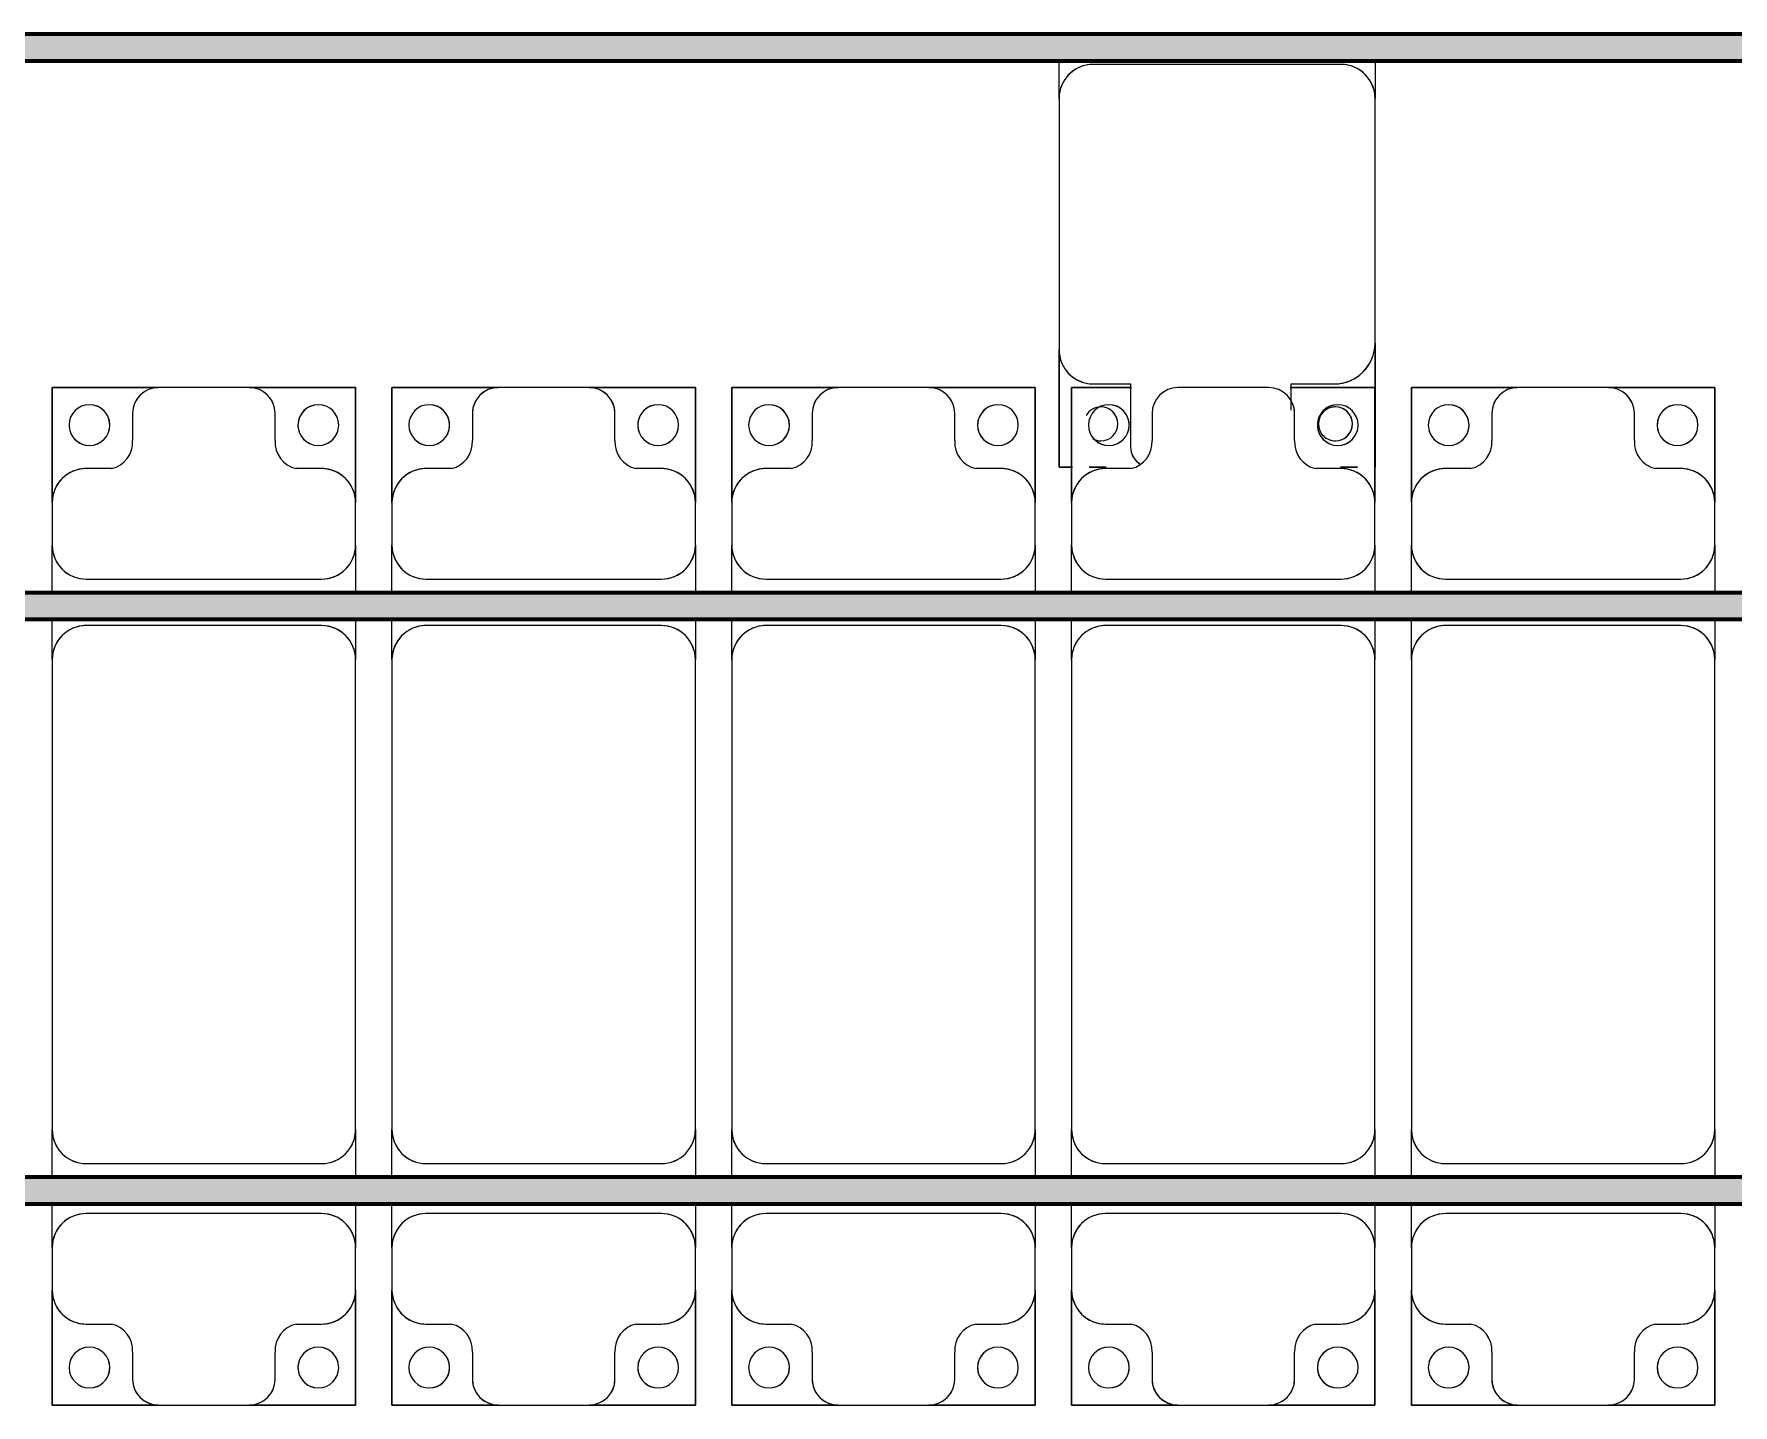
# Model space of a CAD drawing. Header units: millimetres. Extents: x -291190 to 146725, y 19759 to 185158.
# Drawn here: x -256920 to -254420, y 64836 to 66853 of the extents above; entities that cross this region are included whole.
import ezdxf

# ---------------------------------------------------------------- set-up
doc = ezdxf.new("R2010")
doc.units = ezdxf.units.MM
doc.layers.add('A-GENM', color=13, linetype='Continuous', lineweight=9)
doc.layers.add('S-BEAM', color=12, linetype='Continuous', lineweight=9)

# ---------------------------------------------------------------- blocks, each defined once
blk = doc.blocks.new('Dầm C52 - Dầm C52-73879-KHUNG KẾT CẤU BÈ PIN 4')
at = {"layer": 'S-BEAM', "lineweight": 140}
blk.add_hatch(color=1, dxfattribs=at).paths.add_polyline_path([(-101365.1, 20), (-101557, 20), (-101557, -20), (101557, -20), (101557, 20), (-100456.6, 20)])
at = {"layer": 'S-BEAM', "color": 1, "lineweight": 140}
for p, q in [((-101557, 20), (101557, 20)), ((101557, -20), (-101557, -20))]:
    blk.add_line(p, q, dxfattribs=at)
blk = doc.blocks.new('Dai phaodi lai - DẢI PHAO DI LẠI-72756-KHUNG KẾT CẤU BÈ PIN 4')
at = {"layer": 'A-GENM', "color": 7}
for p, q in [((173276.8, 748.4), (173433.1, 748.4)), ((173276.8, 579.3), (173276.8, 748.4)), ((173276.8, 748.4), (173276.8, 579.3)), ((173433.1, 748.4), (173276.8, 748.4)), ((173566.9, 748.4), (173433.1, 748.4)), ((173566.9, 748.4), (173723.2, 748.4)), ((173723.2, 748.4), (173566.9, 748.4)), ((173723.2, 748.4), (173723.2, 579.3)), ((173723.2, 579.3), (173723.2, 748.4)), ((173776.8, 748.4), (173933.1, 748.4)), ((173776.8, 579.3), (173776.8, 748.4)), ((173776.8, 748.4), (173776.8, 579.3)), ((173933.1, 748.4), (173776.8, 748.4)), ((174066.9, 748.4), (173933.1, 748.4)), ((174066.9, 748.4), (174223.2, 748.4)), ((174223.2, 748.4), (174066.9, 748.4)), ((174223.2, 748.4), (174223.2, 579.3)), ((174223.2, 579.3), (174223.2, 748.4)), ((174276.8, 748.4), (174433.1, 748.4)), ((174276.8, 579.3), (174276.8, 748.4)), ((174276.8, 748.4), (174276.8, 579.3)), ((174433.1, 748.4), (174276.8, 748.4)), ((174566.9, 748.4), (174433.1, 748.4)), ((174566.9, 748.4), (174723.2, 748.4)), ((174723.2, 748.4), (174566.9, 748.4)), ((174723.2, 748.4), (174723.2, 579.3)), ((174723.2, 579.3), (174723.2, 748.4)), ((174776.8, 748.4), (174933.1, 748.4)), ((174776.8, 579.3), (174776.8, 748.4)), ((174776.8, 748.4), (174776.8, 579.3)), ((174933.1, 748.4), (174776.8, 748.4)), ((175066.9, 748.4), (174933.1, 748.4)), ((175066.9, 748.4), (175223.2, 748.4)), ((175223.2, 748.4), (175066.9, 748.4)), ((175223.2, 748.4), (175223.2, 579.3)), ((175223.2, 579.3), (175223.2, 748.4)), ((175276.8, 748.4), (175433.1, 748.4)), ((175276.8, 579.3), (175276.8, 748.4)), ((175276.8, 748.4), (175276.8, 579.3)), ((175433.1, 748.4), (175276.8, 748.4)), ((175566.9, 748.4), (175433.1, 748.4)), ((175566.9, 748.4), (175723.2, 748.4)), ((175723.2, 748.4), (175566.9, 748.4)), ((175723.2, 748.4), (175723.2, 579.3)), ((175723.2, 579.3), (175723.2, 748.4)), ((173395.1, 710.4), (173395.1, 670.7)), ((173604.9, 670.7), (173604.9, 710.4)), ((173895.1, 710.4), (173895.1, 670.7)), ((174104.9, 670.7), (174104.9, 710.4)), ((174395.1, 710.4), (174395.1, 670.7)), ((174604.9, 670.7), (174604.9, 710.4)), ((174895.1, 710.4), (174895.1, 670.7)), ((175104.9, 670.7), (175104.9, 710.4)), ((175395.1, 710.4), (175395.1, 670.7)), ((175604.9, 670.7), (175604.9, 710.4)), ((173364.3, 629.3), (173326.8, 629.3)), ((173673.2, 629.3), (173635.7, 629.3)), ((173864.3, 629.3), (173826.8, 629.3)), ((174173.2, 629.3), (174135.7, 629.3)), ((174364.3, 629.3), (174326.8, 629.3)), ((174673.2, 629.3), (174635.7, 629.3)), ((174864.3, 629.3), (174826.8, 629.3)), ((175173.2, 629.3), (175135.7, 629.3)), ((175364.3, 629.3), (175326.8, 629.3)), ((175673.2, 629.3), (175635.7, 629.3)), ((173276.8, 579.3), (173276.8, 516.7)), ((173723.2, 516.7), (173723.2, 579.3)), ((173776.8, 579.3), (173776.8, 516.7)), ((174223.2, 516.7), (174223.2, 579.3)), ((174276.8, 579.3), (174276.8, 516.7)), ((174723.2, 516.7), (174723.2, 579.3)), ((174776.8, 579.3), (174776.8, 516.7)), ((175223.2, 516.7), (175223.2, 579.3)), ((175276.8, 579.3), (175276.8, 516.7)), ((175723.2, 516.7), (175723.2, 579.3)), ((173276.8, 452.9), (173276.8, 516.7)), ((173276.8, 452.9), (173276.8, 516.7)), ((173723.2, 516.7), (173723.2, 452.9)), ((173723.2, 516.7), (173723.2, 452.9)), ((173776.8, 452.9), (173776.8, 516.7)), ((173776.8, 452.9), (173776.8, 516.7)), ((174223.2, 516.7), (174223.2, 452.9)), ((174223.2, 516.7), (174223.2, 452.9)), ((174276.8, 452.9), (174276.8, 516.7)), ((174276.8, 452.9), (174276.8, 516.7)), ((174723.2, 516.7), (174723.2, 452.9)), ((174723.2, 516.7), (174723.2, 452.9)), ((174776.8, 452.9), (174776.8, 516.7)), ((174776.8, 452.9), (174776.8, 516.7)), ((175223.2, 516.7), (175223.2, 452.9)), ((175223.2, 516.7), (175223.2, 452.9)), ((175276.8, 452.9), (175276.8, 516.7)), ((175276.8, 452.9), (175276.8, 516.7)), ((175723.2, 516.7), (175723.2, 452.9)), ((175723.2, 516.7), (175723.2, 452.9)), ((173326.8, 466.7), (173673.2, 466.7)), ((173826.8, 466.7), (174173.2, 466.7)), ((174326.8, 466.7), (174673.2, 466.7)), ((174826.8, 466.7), (175173.2, 466.7)), ((175326.8, 466.7), (175673.2, 466.7)), ((173276.8, 343.3), (173276.8, 412.9)), ((173276.8, 343.3), (173276.8, 412.9)), ((173723.2, 412.9), (173723.2, 343.3)), ((173723.2, 412.9), (173723.2, 343.3)), ((173776.8, 343.3), (173776.8, 412.9)), ((173776.8, 343.3), (173776.8, 412.9)), ((174223.2, 412.9), (174223.2, 343.3)), ((174223.2, 412.9), (174223.2, 343.3)), ((174276.8, 343.3), (174276.8, 412.9)), ((174276.8, 343.3), (174276.8, 412.9)), ((174723.2, 412.9), (174723.2, 343.3)), ((174723.2, 412.9), (174723.2, 343.3)), ((174776.8, 343.3), (174776.8, 412.9)), ((174776.8, 343.3), (174776.8, 412.9)), ((175223.2, 412.9), (175223.2, 343.3)), ((175223.2, 412.9), (175223.2, 343.3)), ((175276.8, 343.3), (175276.8, 412.9)), ((175276.8, 343.3), (175276.8, 412.9)), ((175723.2, 412.9), (175723.2, 343.3)), ((175723.2, 412.9), (175723.2, 343.3)), ((173673.2, 393.3), (173326.8, 393.3)), ((174173.2, 393.3), (173826.8, 393.3)), ((174673.2, 393.3), (174326.8, 393.3)), ((175173.2, 393.3), (174826.8, 393.3)), ((175673.2, 393.3), (175326.8, 393.3)), ((173276.8, 343.3), (173276.8, -348.3)), ((173723.2, -348.3), (173723.2, 343.3)), ((173776.8, 343.3), (173776.8, -348.3)), ((174223.2, -348.3), (174223.2, 343.3)), ((174276.8, 343.3), (174276.8, -348.3)), ((174723.2, -348.3), (174723.2, 343.3)), ((174776.8, 343.3), (174776.8, -348.3)), ((175223.2, -348.3), (175223.2, 343.3)), ((175276.8, 343.3), (175276.8, -348.3)), ((175723.2, -348.3), (175723.2, 343.3)), ((173276.8, -407.1), (173276.8, -348.3)), ((173276.8, -407.1), (173276.8, -348.3)), ((173723.2, -348.3), (173723.2, -407.1)), ((173723.2, -348.3), (173723.2, -407.1)), ((173776.8, -407.1), (173776.8, -348.3)), ((173776.8, -407.1), (173776.8, -348.3)), ((174223.2, -348.3), (174223.2, -407.1)), ((174223.2, -348.3), (174223.2, -407.1)), ((174276.8, -407.1), (174276.8, -348.3)), ((174276.8, -407.1), (174276.8, -348.3)), ((174723.2, -348.3), (174723.2, -407.1)), ((174723.2, -348.3), (174723.2, -407.1)), ((174776.8, -407.1), (174776.8, -348.3)), ((174776.8, -407.1), (174776.8, -348.3)), ((175223.2, -348.3), (175223.2, -407.1)), ((175223.2, -348.3), (175223.2, -407.1)), ((175276.8, -407.1), (175276.8, -348.3)), ((175276.8, -407.1), (175276.8, -348.3)), ((175723.2, -348.3), (175723.2, -407.1)), ((175723.2, -348.3), (175723.2, -407.1)), ((173326.8, -398.3), (173673.2, -398.3)), ((173826.8, -398.3), (174173.2, -398.3)), ((174326.8, -398.3), (174673.2, -398.3)), ((174826.8, -398.3), (175173.2, -398.3)), ((175326.8, -398.3), (175673.2, -398.3)), ((173276.8, -516.7), (173276.8, -447.1)), ((173276.8, -516.7), (173276.8, -447.1)), ((173723.2, -447.1), (173723.2, -516.7)), ((173723.2, -447.1), (173723.2, -516.7)), ((173776.8, -516.7), (173776.8, -447.1)), ((173776.8, -516.7), (173776.8, -447.1)), ((174223.2, -447.1), (174223.2, -516.7)), ((174223.2, -447.1), (174223.2, -516.7)), ((174276.8, -516.7), (174276.8, -447.1)), ((174276.8, -516.7), (174276.8, -447.1)), ((174723.2, -447.1), (174723.2, -516.7)), ((174723.2, -447.1), (174723.2, -516.7)), ((174776.8, -516.7), (174776.8, -447.1)), ((174776.8, -516.7), (174776.8, -447.1)), ((175223.2, -447.1), (175223.2, -516.7)), ((175223.2, -447.1), (175223.2, -516.7)), ((175276.8, -516.7), (175276.8, -447.1)), ((175276.8, -516.7), (175276.8, -447.1)), ((175723.2, -447.1), (175723.2, -516.7)), ((175723.2, -447.1), (175723.2, -516.7)), ((173673.2, -466.7), (173326.8, -466.7)), ((174173.2, -466.7), (173826.8, -466.7)), ((174673.2, -466.7), (174326.8, -466.7)), ((175173.2, -466.7), (174826.8, -466.7)), ((175673.2, -466.7), (175326.8, -466.7)), ((173276.8, -516.7), (173276.8, -579.3)), ((173723.2, -579.3), (173723.2, -516.7)), ((173776.8, -516.7), (173776.8, -579.3)), ((174223.2, -579.3), (174223.2, -516.7)), ((174276.8, -516.7), (174276.8, -579.3)), ((174723.2, -579.3), (174723.2, -516.7)), ((174776.8, -516.7), (174776.8, -579.3)), ((175223.2, -579.3), (175223.2, -516.7)), ((175276.8, -516.7), (175276.8, -579.3)), ((175723.2, -579.3), (175723.2, -516.7)), ((173276.8, -748.4), (173276.8, -579.3)), ((173276.8, -579.3), (173276.8, -748.4)), ((173723.2, -579.3), (173723.2, -748.4)), ((173723.2, -748.4), (173723.2, -579.3)), ((173776.8, -748.4), (173776.8, -579.3)), ((173776.8, -579.3), (173776.8, -748.4)), ((174223.2, -579.3), (174223.2, -748.4)), ((174223.2, -748.4), (174223.2, -579.3)), ((174276.8, -748.4), (174276.8, -579.3)), ((174276.8, -579.3), (174276.8, -748.4)), ((174723.2, -579.3), (174723.2, -748.4)), ((174723.2, -748.4), (174723.2, -579.3)), ((174776.8, -748.4), (174776.8, -579.3)), ((174776.8, -579.3), (174776.8, -748.4)), ((175223.2, -579.3), (175223.2, -748.4)), ((175223.2, -748.4), (175223.2, -579.3)), ((175276.8, -748.4), (175276.8, -579.3)), ((175276.8, -579.3), (175276.8, -748.4)), ((175723.2, -579.3), (175723.2, -748.4)), ((175723.2, -748.4), (175723.2, -579.3)), ((173326.8, -629.3), (173364.3, -629.3)), ((173635.7, -629.3), (173673.2, -629.3)), ((173826.8, -629.3), (173864.3, -629.3)), ((174135.7, -629.3), (174173.2, -629.3)), ((174326.8, -629.3), (174364.3, -629.3)), ((174635.7, -629.3), (174673.2, -629.3)), ((174826.8, -629.3), (174864.3, -629.3)), ((175135.7, -629.3), (175173.2, -629.3)), ((175326.8, -629.3), (175364.3, -629.3)), ((175635.7, -629.3), (175673.2, -629.3)), ((173395.1, -670.7), (173395.1, -710.4)), ((173604.9, -710.4), (173604.9, -670.7)), ((173895.1, -670.7), (173895.1, -710.4)), ((174104.9, -710.4), (174104.9, -670.7)), ((174395.1, -670.7), (174395.1, -710.4)), ((174604.9, -710.4), (174604.9, -670.7)), ((174895.1, -670.7), (174895.1, -710.4)), ((175104.9, -710.4), (175104.9, -670.7)), ((175395.1, -670.7), (175395.1, -710.4)), ((175604.9, -710.4), (175604.9, -670.7)), ((173433.1, -748.4), (173276.8, -748.4)), ((173276.8, -748.4), (173433.1, -748.4)), ((173433.1, -748.4), (173566.9, -748.4)), ((173723.2, -748.4), (173566.9, -748.4)), ((173566.9, -748.4), (173723.2, -748.4)), ((173901.5, -748.4), (173776.8, -748.4)), ((173776.8, -748.4), (173901.5, -748.4)), ((173933.1, -748.4), (174066.9, -748.4)), ((174223.2, -748.4), (174135.2, -748.4)), ((174135.2, -748.4), (174223.2, -748.4)), ((174433.1, -748.4), (174276.8, -748.4)), ((174276.8, -748.4), (174433.1, -748.4)), ((174433.1, -748.4), (174566.9, -748.4)), ((174723.2, -748.4), (174566.9, -748.4)), ((174566.9, -748.4), (174723.2, -748.4)), ((174933.1, -748.4), (174776.8, -748.4)), ((174776.8, -748.4), (174933.1, -748.4)), ((174933.1, -748.4), (175066.9, -748.4)), ((175223.2, -748.4), (175066.9, -748.4)), ((175066.9, -748.4), (175223.2, -748.4)), ((175433.1, -748.4), (175276.8, -748.4)), ((175276.8, -748.4), (175433.1, -748.4)), ((175433.1, -748.4), (175566.9, -748.4)), ((175723.2, -748.4), (175566.9, -748.4)), ((175566.9, -748.4), (175723.2, -748.4))]:
    blk.add_line(p, q, dxfattribs=at)
for centre, radius, start, end in [((173433.1, 710.4), 38, 90, 180), ((173433.1, 710.4), 38, 90, 180), ((173433.1, 710.4), 38, 120, 180), ((173433.1, 710.4), 38, 120, 180), ((173433.1, 710.4), 38, 90, 105), ((173433.1, 710.4), 38, 90, 105), ((173566.9, 710.4), 38, 360, 90), ((173566.9, 710.4), 38, 75, 90), ((173566.9, 710.4), 38, 0, 90), ((173566.9, 710.4), 38, 75, 90), ((173566.9, 710.4), 38, 0, 60), ((173566.9, 710.4), 38, 0, 60), ((173933.1, 710.4), 38, 90, 180), ((173933.1, 710.4), 38, 90, 180), ((173933.1, 710.4), 38, 120, 180), ((173933.1, 710.4), 38, 120, 180), ((173933.1, 710.4), 38, 90, 105), ((173933.1, 710.4), 38, 90, 105), ((174066.9, 710.4), 38, 360, 90), ((174066.9, 710.4), 38, 75, 90), ((174066.9, 710.4), 38, 0, 90), ((174066.9, 710.4), 38, 75, 90), ((174066.9, 710.4), 38, 0, 60), ((174066.9, 710.4), 38, 0, 60), ((174433.1, 710.4), 38, 90, 180), ((174433.1, 710.4), 38, 90, 180), ((174433.1, 710.4), 38, 120, 180), ((174433.1, 710.4), 38, 120, 180), ((174433.1, 710.4), 38, 90, 105), ((174433.1, 710.4), 38, 90, 105), ((174566.9, 710.4), 38, 360, 90), ((174566.9, 710.4), 38, 75, 90), ((174566.9, 710.4), 38, 0, 90), ((174566.9, 710.4), 38, 75, 90), ((174566.9, 710.4), 38, 0, 60), ((174566.9, 710.4), 38, 0, 60), ((174933.1, 710.4), 38, 90, 180), ((174933.1, 710.4), 38, 90, 180), ((174933.1, 710.4), 38, 120, 180), ((174933.1, 710.4), 38, 120, 180), ((174933.1, 710.4), 38, 90, 105), ((174933.1, 710.4), 38, 90, 105), ((175066.9, 710.4), 38, 360, 90), ((175066.9, 710.4), 38, 75, 90), ((175066.9, 710.4), 38, 0, 90), ((175066.9, 710.4), 38, 75, 90), ((175066.9, 710.4), 38, 0, 60), ((175066.9, 710.4), 38, 0, 60), ((175433.1, 710.4), 38, 90, 180), ((175433.1, 710.4), 38, 90, 180), ((175433.1, 710.4), 38, 120, 180), ((175433.1, 710.4), 38, 120, 180), ((175433.1, 710.4), 38, 90, 105), ((175433.1, 710.4), 38, 90, 105), ((175566.9, 710.4), 38, 360, 90), ((175566.9, 710.4), 38, 75, 90), ((175566.9, 710.4), 38, 0, 90), ((175566.9, 710.4), 38, 75, 90), ((175566.9, 710.4), 38, 0, 60), ((175566.9, 710.4), 38, 0, 60), ((173331.6, 693.3), 30, 90, 270), ((173331.6, 693.3), 30, 90, 180), ((173331.6, 693.3), 30, 270, 90), ((173331.6, 693.3), 30, 285, 90), ((173668.4, 693.3), 30, 90, 270), ((173668.4, 693.3), 30, 90, 255), ((173668.4, 693.3), 30, 270, 90), ((173668.4, 693.3), 30, 0, 90), ((173831.6, 693.3), 30, 90, 270), ((173831.6, 693.3), 30, 90, 180), ((173831.6, 693.3), 30, 270, 90), ((173831.6, 693.3), 30, 285, 90), ((174168.4, 693.3), 30, 90, 270), ((174168.4, 693.3), 30, 90, 255), ((174168.4, 693.3), 30, 270, 90), ((174168.4, 693.3), 30, 0, 90), ((174331.6, 693.3), 30, 90, 270), ((174331.6, 693.3), 30, 90, 180), ((174331.6, 693.3), 30, 270, 90), ((174331.6, 693.3), 30, 285, 90), ((174668.4, 693.3), 30, 90, 270), ((174668.4, 693.3), 30, 90, 255), ((174668.4, 693.3), 30, 270, 90), ((174668.4, 693.3), 30, 0, 90), ((174831.6, 693.3), 30, 90, 270), ((174831.6, 693.3), 30, 90, 180), ((174831.6, 693.3), 30, 270, 90), ((174831.6, 693.3), 30, 285, 90), ((175168.4, 693.3), 30, 90, 270), ((175168.4, 693.3), 30, 90, 255), ((175168.4, 693.3), 30, 270, 90), ((175168.4, 693.3), 30, 0, 90), ((175331.6, 693.3), 30, 90, 270), ((175331.6, 693.3), 30, 90, 180), ((175331.6, 693.3), 30, 270, 90), ((175331.6, 693.3), 30, 285, 90), ((175668.4, 693.3), 30, 90, 270), ((175668.4, 693.3), 30, 90, 255), ((175668.4, 693.3), 30, 270, 90), ((175668.4, 693.3), 30, 0, 90), ((173331.6, 693.3), 30, 195, 270), ((173668.4, 693.3), 30, 270, 345), ((173831.6, 693.3), 30, 195, 270), ((174168.4, 693.3), 30, 270, 345), ((174331.6, 693.3), 30, 195, 270), ((174668.4, 693.3), 30, 270, 345), ((174831.6, 693.3), 30, 195, 270), ((175168.4, 693.3), 30, 270, 345), ((175331.6, 693.3), 30, 195, 270), ((175668.4, 693.3), 30, 270, 345), ((173355.2, 668.2), 40, 283.1885, 3.5081), ((173644.8, 668.2), 40, 176.4919, 256.8115), ((173855.2, 668.2), 40, 283.1885, 3.5081), ((174144.8, 668.2), 40, 176.4919, 256.8115), ((174355.2, 668.2), 40, 283.1885, 3.5081), ((174644.8, 668.2), 40, 176.4919, 256.8115), ((174855.2, 668.2), 40, 283.1885, 3.5081), ((175144.8, 668.2), 40, 176.4919, 256.8115), ((175355.2, 668.2), 40, 283.1885, 3.5081), ((175644.8, 668.2), 40, 176.4919, 256.8115), ((173326.8, 579.3), 50, 90, 180), ((173326.8, 579.3), 50, 90, 165), ((173326.8, 579.3), 50, 90, 120), ((173326.8, 579.3), 50, 90, 120), ((173673.2, 579.3), 50, 0, 90), ((173673.2, 579.3), 50, 60, 90), ((173673.2, 579.3), 50, 15, 90), ((173673.2, 579.3), 50, 60, 90), ((173826.8, 579.3), 50, 90, 180), ((173826.8, 579.3), 50, 90, 165), ((173826.8, 579.3), 50, 90, 120), ((173826.8, 579.3), 50, 90, 120), ((174173.2, 579.3), 50, 0, 90), ((174173.2, 579.3), 50, 60, 90), ((174173.2, 579.3), 50, 15, 90), ((174173.2, 579.3), 50, 60, 90), ((174326.8, 579.3), 50, 90, 180), ((174326.8, 579.3), 50, 90, 165), ((174326.8, 579.3), 50, 90, 120), ((174326.8, 579.3), 50, 90, 120), ((174673.2, 579.3), 50, 0, 90), ((174673.2, 579.3), 50, 60, 90), ((174673.2, 579.3), 50, 15, 90), ((174673.2, 579.3), 50, 60, 90), ((174826.8, 579.3), 50, 90, 180), ((174826.8, 579.3), 50, 90, 165), ((174826.8, 579.3), 50, 90, 120), ((174826.8, 579.3), 50, 90, 120), ((175173.2, 579.3), 50, 0, 90), ((175173.2, 579.3), 50, 60, 90), ((175173.2, 579.3), 50, 15, 90), ((175173.2, 579.3), 50, 60, 90), ((175326.8, 579.3), 50, 90, 180), ((175326.8, 579.3), 50, 90, 165), ((175326.8, 579.3), 50, 90, 120), ((175326.8, 579.3), 50, 90, 120), ((175673.2, 579.3), 50, 0, 90), ((175673.2, 579.3), 50, 60, 90), ((175673.2, 579.3), 50, 15, 90), ((175673.2, 579.3), 50, 60, 90), ((173326.8, 579.3), 50, 135, 150), ((173326.8, 579.3), 50, 135, 150), ((173673.2, 579.3), 50, 30, 45), ((173673.2, 579.3), 50, 30, 45), ((173826.8, 579.3), 50, 135, 150), ((173826.8, 579.3), 50, 135, 150), ((174173.2, 579.3), 50, 30, 45), ((174173.2, 579.3), 50, 30, 45), ((174326.8, 579.3), 50, 135, 150), ((174326.8, 579.3), 50, 135, 150), ((174673.2, 579.3), 50, 30, 45), ((174673.2, 579.3), 50, 30, 45), ((174826.8, 579.3), 50, 135, 150), ((174826.8, 579.3), 50, 135, 150), ((175173.2, 579.3), 50, 30, 45), ((175173.2, 579.3), 50, 30, 45), ((175326.8, 579.3), 50, 135, 150), ((175326.8, 579.3), 50, 135, 150), ((175673.2, 579.3), 50, 30, 45), ((175673.2, 579.3), 50, 30, 45), ((173326.8, 516.7), 50, 180, 270), ((173326.8, 516.7), 50, 195, 270), ((173673.2, 516.7), 50, 270, 0), ((173673.2, 516.7), 50, 270, 345), ((173826.8, 516.7), 50, 180, 270), ((173826.8, 516.7), 50, 195, 270), ((174173.2, 516.7), 50, 270, 0), ((174173.2, 516.7), 50, 270, 345), ((174326.8, 516.7), 50, 180, 270), ((174326.8, 516.7), 50, 195, 270), ((174673.2, 516.7), 50, 270, 0), ((174673.2, 516.7), 50, 270, 345), ((174826.8, 516.7), 50, 180, 270), ((174826.8, 516.7), 50, 195, 270), ((175173.2, 516.7), 50, 270, 0), ((175173.2, 516.7), 50, 270, 345), ((175326.8, 516.7), 50, 180, 270), ((175326.8, 516.7), 50, 195, 270), ((175673.2, 516.7), 50, 270, 0), ((175673.2, 516.7), 50, 270, 345), ((173326.8, 343.3), 50, 90, 180), ((173326.8, 343.3), 50, 105, 120), ((173673.2, 343.3), 50, 360, 90), ((173673.2, 343.3), 50, 360, 75), ((173826.8, 343.3), 50, 90, 180), ((173826.8, 343.3), 50, 105, 120), ((174173.2, 343.3), 50, 360, 90), ((174173.2, 343.3), 50, 360, 75), ((174326.8, 343.3), 50, 90, 180), ((174326.8, 343.3), 50, 105, 120), ((174673.2, 343.3), 50, 360, 90), ((174673.2, 343.3), 50, 360, 75), ((174826.8, 343.3), 50, 90, 180), ((174826.8, 343.3), 50, 105, 120), ((175173.2, 343.3), 50, 360, 90), ((175173.2, 343.3), 50, 360, 75), ((175326.8, 343.3), 50, 90, 180), ((175326.8, 343.3), 50, 105, 120), ((175673.2, 343.3), 50, 360, 90), ((175673.2, 343.3), 50, 360, 75), ((173326.8, 343.3), 50, 150, 180), ((173826.8, 343.3), 50, 150, 180), ((174326.8, 343.3), 50, 150, 180), ((174826.8, 343.3), 50, 150, 180), ((175326.8, 343.3), 50, 150, 180), ((173326.8, -348.3), 50, 180, 270), ((173673.2, -348.3), 50, 270, 360), ((173673.2, -348.3), 50, 315, 360), ((173826.8, -348.3), 50, 180, 270), ((174173.2, -348.3), 50, 270, 360), ((174173.2, -348.3), 50, 315, 360), ((174326.8, -348.3), 50, 180, 270), ((174673.2, -348.3), 50, 270, 360), ((174673.2, -348.3), 50, 315, 360), ((174826.8, -348.3), 50, 180, 270), ((175173.2, -348.3), 50, 270, 360), ((175173.2, -348.3), 50, 315, 360), ((175326.8, -348.3), 50, 180, 270), ((175673.2, -348.3), 50, 270, 360), ((175673.2, -348.3), 50, 315, 360), ((173326.8, -348.3), 50, 195, 270), ((173826.8, -348.3), 50, 195, 270), ((174326.8, -348.3), 50, 195, 270), ((174826.8, -348.3), 50, 195, 270), ((175326.8, -348.3), 50, 195, 270), ((173673.2, -348.3), 50, 270, 300), ((174173.2, -348.3), 50, 270, 300), ((174673.2, -348.3), 50, 270, 300), ((175173.2, -348.3), 50, 270, 300), ((175673.2, -348.3), 50, 270, 300), ((173326.8, -516.7), 50, 90, 180), ((173326.8, -516.7), 50, 90, 165), ((173673.2, -516.7), 50, 360, 90), ((173673.2, -516.7), 50, 15, 90), ((173826.8, -516.7), 50, 90, 180), ((173826.8, -516.7), 50, 90, 165), ((174173.2, -516.7), 50, 360, 90), ((174173.2, -516.7), 50, 15, 90), ((174326.8, -516.7), 50, 90, 180), ((174326.8, -516.7), 50, 90, 165), ((174673.2, -516.7), 50, 360, 90), ((174673.2, -516.7), 50, 15, 90), ((174826.8, -516.7), 50, 90, 180), ((174826.8, -516.7), 50, 90, 165), ((175173.2, -516.7), 50, 360, 90), ((175173.2, -516.7), 50, 15, 90), ((175326.8, -516.7), 50, 90, 180), ((175326.8, -516.7), 50, 90, 165), ((175673.2, -516.7), 50, 360, 90), ((175673.2, -516.7), 50, 15, 90), ((173326.8, -579.3), 50, 180, 270), ((173326.8, -579.3), 50, 195, 270), ((173673.2, -579.3), 50, 270, 360), ((173673.2, -579.3), 50, 270, 345), ((173826.8, -579.3), 50, 180, 270), ((173826.8, -579.3), 50, 195, 270), ((174173.2, -579.3), 50, 270, 360), ((174173.2, -579.3), 50, 270, 345), ((174326.8, -579.3), 50, 180, 270), ((174326.8, -579.3), 50, 195, 270), ((174673.2, -579.3), 50, 270, 360), ((174673.2, -579.3), 50, 270, 345), ((174826.8, -579.3), 50, 180, 270), ((174826.8, -579.3), 50, 195, 270), ((175173.2, -579.3), 50, 270, 360), ((175173.2, -579.3), 50, 270, 345), ((175326.8, -579.3), 50, 180, 270), ((175326.8, -579.3), 50, 195, 270), ((175673.2, -579.3), 50, 270, 360), ((175673.2, -579.3), 50, 270, 345), ((173326.8, -579.3), 50, 210, 225), ((173326.8, -579.3), 50, 210, 225), ((173326.8, -579.3), 50, 240, 270), ((173326.8, -579.3), 50, 240, 270), ((173673.2, -579.3), 50, 270, 300), ((173673.2, -579.3), 50, 270, 300), ((173673.2, -579.3), 50, 315, 330), ((173673.2, -579.3), 50, 315, 330), ((173826.8, -579.3), 50, 210, 225), ((173826.8, -579.3), 50, 210, 225), ((173826.8, -579.3), 50, 240, 270), ((173826.8, -579.3), 50, 240, 270), ((174173.2, -579.3), 50, 270, 300), ((174173.2, -579.3), 50, 270, 300), ((174173.2, -579.3), 50, 315, 330), ((174173.2, -579.3), 50, 315, 330), ((174326.8, -579.3), 50, 210, 225), ((174326.8, -579.3), 50, 210, 225), ((174326.8, -579.3), 50, 240, 270), ((174326.8, -579.3), 50, 240, 270), ((174673.2, -579.3), 50, 270, 300), ((174673.2, -579.3), 50, 270, 300), ((174673.2, -579.3), 50, 315, 330), ((174673.2, -579.3), 50, 315, 330), ((174826.8, -579.3), 50, 210, 225), ((174826.8, -579.3), 50, 210, 225), ((174826.8, -579.3), 50, 240, 270), ((174826.8, -579.3), 50, 240, 270), ((175173.2, -579.3), 50, 270, 300), ((175173.2, -579.3), 50, 270, 300), ((175173.2, -579.3), 50, 315, 330), ((175173.2, -579.3), 50, 315, 330), ((175326.8, -579.3), 50, 210, 225), ((175326.8, -579.3), 50, 210, 225), ((175326.8, -579.3), 50, 240, 270), ((175326.8, -579.3), 50, 240, 270), ((175673.2, -579.3), 50, 270, 300), ((175673.2, -579.3), 50, 270, 300), ((175673.2, -579.3), 50, 315, 330), ((175673.2, -579.3), 50, 315, 330), ((173355.2, -668.2), 40, 356.4919, 76.8115), ((173644.8, -668.2), 40, 103.1885, 183.5081), ((173855.2, -668.2), 40, 356.4919, 76.8115), ((174144.8, -668.2), 40, 103.1885, 183.5081), ((174355.2, -668.2), 40, 356.4919, 76.8115), ((174644.8, -668.2), 40, 103.1885, 183.5081), ((174855.2, -668.2), 40, 356.4919, 76.8115), ((175144.8, -668.2), 40, 103.1885, 183.5081), ((175355.2, -668.2), 40, 356.4919, 76.8115), ((175644.8, -668.2), 40, 103.1885, 183.5081), ((173331.6, -693.3), 30, 90, 270), ((173331.6, -693.3), 30, 90, 165), ((173331.6, -693.3), 30, 270, 90), ((173331.6, -693.3), 30, 270, 75), ((173668.4, -693.3), 30, 90, 270), ((173668.4, -693.3), 30, 105, 270), ((173668.4, -693.3), 30, 270, 90), ((173668.4, -693.3), 30, 15, 90), ((173831.6, -693.3), 30, 90, 270), ((173831.6, -693.3), 30, 90, 165), ((173831.6, -693.3), 30, 270, 90), ((173831.6, -693.3), 30, 270, 75), ((174168.4, -693.3), 30, 90, 270), ((174168.4, -693.3), 30, 105, 270), ((174168.4, -693.3), 30, 270, 90), ((174168.4, -693.3), 30, 15, 90), ((174331.6, -693.3), 30, 90, 270), ((174331.6, -693.3), 30, 90, 165), ((174331.6, -693.3), 30, 270, 90), ((174331.6, -693.3), 30, 270, 75), ((174668.4, -693.3), 30, 90, 270), ((174668.4, -693.3), 30, 105, 270), ((174668.4, -693.3), 30, 270, 90), ((174668.4, -693.3), 30, 15, 90), ((174831.6, -693.3), 30, 90, 270), ((174831.6, -693.3), 30, 90, 165), ((174831.6, -693.3), 30, 270, 90), ((174831.6, -693.3), 30, 270, 75), ((175168.4, -693.3), 30, 90, 270), ((175168.4, -693.3), 30, 105, 270), ((175168.4, -693.3), 30, 270, 90), ((175168.4, -693.3), 30, 15, 90), ((175331.6, -693.3), 30, 90, 270), ((175331.6, -693.3), 30, 90, 165), ((175331.6, -693.3), 30, 270, 90), ((175331.6, -693.3), 30, 270, 75), ((175668.4, -693.3), 30, 90, 270), ((175668.4, -693.3), 30, 105, 270), ((175668.4, -693.3), 30, 270, 90), ((175668.4, -693.3), 30, 15, 90), ((173331.6, -693.3), 30, 180, 270), ((173668.4, -693.3), 30, 270, 360), ((173831.6, -693.3), 30, 180, 270), ((174168.4, -693.3), 30, 270, 360), ((174331.6, -693.3), 30, 180, 270), ((174668.4, -693.3), 30, 270, 360), ((174831.6, -693.3), 30, 180, 270), ((175168.4, -693.3), 30, 270, 360), ((175331.6, -693.3), 30, 180, 270), ((175668.4, -693.3), 30, 270, 360), ((173433.1, -710.4), 38, 180, 270), ((173433.1, -710.4), 38, 180, 240), ((173433.1, -710.4), 38, 180, 270), ((173433.1, -710.4), 38, 180, 240), ((173566.9, -710.4), 38, 270, 360), ((173566.9, -710.4), 38, 270, 360), ((173566.9, -710.4), 38, 300, 360), ((173566.9, -710.4), 38, 300, 360), ((173933.1, -710.4), 38, 180, 270), ((173933.1, -710.4), 38, 180, 210), ((173933.1, -710.4), 38, 180, 210), ((174066.9, -710.4), 38, 270, 360), ((174433.1, -710.4), 38, 180, 270), ((174433.1, -710.4), 38, 180, 240), ((174433.1, -710.4), 38, 180, 270), ((174433.1, -710.4), 38, 180, 240), ((174566.9, -710.4), 38, 270, 360), ((174566.9, -710.4), 38, 270, 360), ((174566.9, -710.4), 38, 300, 360), ((174566.9, -710.4), 38, 300, 360), ((174933.1, -710.4), 38, 180, 270), ((174933.1, -710.4), 38, 180, 240), ((174933.1, -710.4), 38, 180, 270), ((174933.1, -710.4), 38, 180, 240), ((175066.9, -710.4), 38, 270, 360), ((175066.9, -710.4), 38, 270, 360), ((175066.9, -710.4), 38, 300, 360), ((175066.9, -710.4), 38, 300, 360), ((175433.1, -710.4), 38, 180, 270), ((175433.1, -710.4), 38, 180, 240), ((175433.1, -710.4), 38, 180, 270), ((175433.1, -710.4), 38, 180, 240), ((175566.9, -710.4), 38, 270, 360), ((175566.9, -710.4), 38, 270, 360), ((175566.9, -710.4), 38, 300, 360), ((175566.9, -710.4), 38, 300, 360), ((173433.1, -710.4), 38, 255, 270), ((173433.1, -710.4), 38, 255, 270), ((173566.9, -710.4), 38, 270, 285), ((173566.9, -710.4), 38, 270, 285), ((174433.1, -710.4), 38, 255, 270), ((174433.1, -710.4), 38, 255, 270), ((174566.9, -710.4), 38, 270, 285), ((174566.9, -710.4), 38, 270, 285), ((174933.1, -710.4), 38, 255, 270), ((174933.1, -710.4), 38, 255, 270), ((175066.9, -710.4), 38, 270, 285), ((175066.9, -710.4), 38, 270, 285), ((175433.1, -710.4), 38, 255, 270), ((175433.1, -710.4), 38, 255, 270), ((175566.9, -710.4), 38, 270, 285), ((175566.9, -710.4), 38, 270, 285)]:
    blk.add_arc(centre, radius, start, end, dxfattribs=at)
blk = doc.blocks.new('Dầm C52 - Dầm C52-V31-KHUNG KẾT CẤU BÈ PIN 4')
at = {"layer": 'S-BEAM', "lineweight": 140}
blk.add_hatch(color=1, dxfattribs=at).paths.add_polyline_path([(-101365.1, 20), (-101557, 20), (-101557, -20), (101557, -20), (101557, 20), (-100456.6, 20)])
at = {"layer": 'S-BEAM', "color": 1, "lineweight": 140}
for p, q in [((-101557, 20), (101557, 20)), ((101557, -20), (-101557, -20))]:
    blk.add_line(p, q, dxfattribs=at)
blk = doc.blocks.new('Dai phao do pin - DẢI PHAO ĐỠ PIN-V47-KHUNG KẾT CẤU BÈ PIN 4')
at = {"layer": 'A-GENM', "color": 7}
for p, q in [((68484.9, 241.6), (68539.7, 241.6)), ((68484.9, 241.6), (68539.7, 241.6)), ((68899.7, 241.6), (68539.7, 241.6)), ((68899.7, 241.6), (69082.2, 241.6)), ((69082.2, 241.6), (68899.7, 241.6)), ((69082.2, 216), (69082.2, 190.8)), ((69082.2, 190.8), (69082.2, 216)), ((68489.7, 191.6), (68489.7, -173.4)), ((68959.7, 118.2), (68959.7, 181.6)), ((68998.2, 118.2), (68959.7, 118.2)), ((68959.7, -173.4), (68959.7, -118.2)), ((68959.7, -118.2), (69052.2, -118.2)), ((69082.2, -154.1), (69082.2, -179.3)), ((69082.2, -179.3), (69082.2, -154.1)), ((68539.7, -223.4), (68484.9, -223.4)), ((68539.7, -223.4), (68484.9, -223.4)), ((68539.7, -223.4), (68909.7, -223.4)), ((69082.2, -223.4), (68909.7, -223.4)), ((68909.7, -223.4), (69082.2, -223.4)), ((69082.2, -203.6), (69082.2, -223.4)), ((69082.2, -223.4), (69082.2, -203.6))]:
    blk.add_line(p, q, dxfattribs=at)
for centre, radius, start, end in [((68539.7, 191.6), 50, 90, 180), ((68539.7, 191.6), 50, 105, 180), ((68899.7, 181.6), 60, 360, 90), ((68899.7, 181.6), 60, 45, 60), ((68899.7, 181.6), 60, 360, 60), ((68899.7, 181.6), 60, 45, 60), ((69018.6, 183.2), 25, 0, 180), ((69018.6, 183.2), 25, 360, 165), ((69018.6, 183.2), 25, 180, 0), ((69018.6, 183.2), 25, 180, 195), ((69018.6, 183.2), 25, 270, 360), ((69018.6, 183.2), 25, 210, 255), ((69052.2, -88.2), 30, 270, 330), ((69052.2, -88.2), 30, 285, 330), ((69052.2, -88.2), 30, 285, 300), ((69052.2, -88.2), 30, 285, 300), ((69018.6, -161.8), 25, 0, 180), ((69018.6, -161.8), 25, 105, 165), ((69018.6, -161.8), 25, 360, 90), ((68539.7, -173.4), 50, 180, 270), ((68539.7, -173.4), 50, 180, 255), ((68909.7, -173.4), 50, 270, 360), ((68909.7, -173.4), 50, 285, 360), ((68909.7, -173.4), 50, 315, 0), ((68909.7, -173.4), 50, 315, 0), ((69018.6, -161.8), 25, 180, 240), ((69018.6, -161.8), 25, 180, 240), ((69018.6, -161.8), 25, 330, 0), ((69018.6, -161.8), 25, 330, 360)]:
    blk.add_arc(centre, radius, start, end, dxfattribs=at)

msp = doc.modelspace()

# ---------------------------------------------------------------- block references
at = {"layer": 'A-GENM', "color": 7}
for name, p, rotation in [('Dai phao do pin - DẢI PHAO ĐỠ PIN-V47-KHUNG KẾT CẤU BÈ PIN 4', (-255188.7, 135298.2), 269.9999999999996), ('Dai phaodi lai - DẢI PHAO DI LẠI-72756-KHUNG KẾT CẤU BÈ PIN 4', (-81170.4, 65584.6), 180)]:
    msp.add_blockref(name, p, dxfattribs=dict(at, rotation=rotation))
at = {"layer": 'S-BEAM', "color": 1, "lineweight": 140, "rotation": 180}
for name, p in [('Dầm C52 - Dầm C52-73879-KHUNG KẾT CẤU BÈ PIN 4', (-182145.7, 66833.3)), ('Dầm C52 - Dầm C52-V31-KHUNG KẾT CẤU BÈ PIN 4', (-182145.7, 66011.7)), ('Dầm C52 - Dầm C52-73879-KHUNG KẾT CẤU BÈ PIN 4', (-182145.7, 65151.7))]:
    msp.add_blockref(name, p, dxfattribs=at)

doc.saveas('drawing.dxf')
